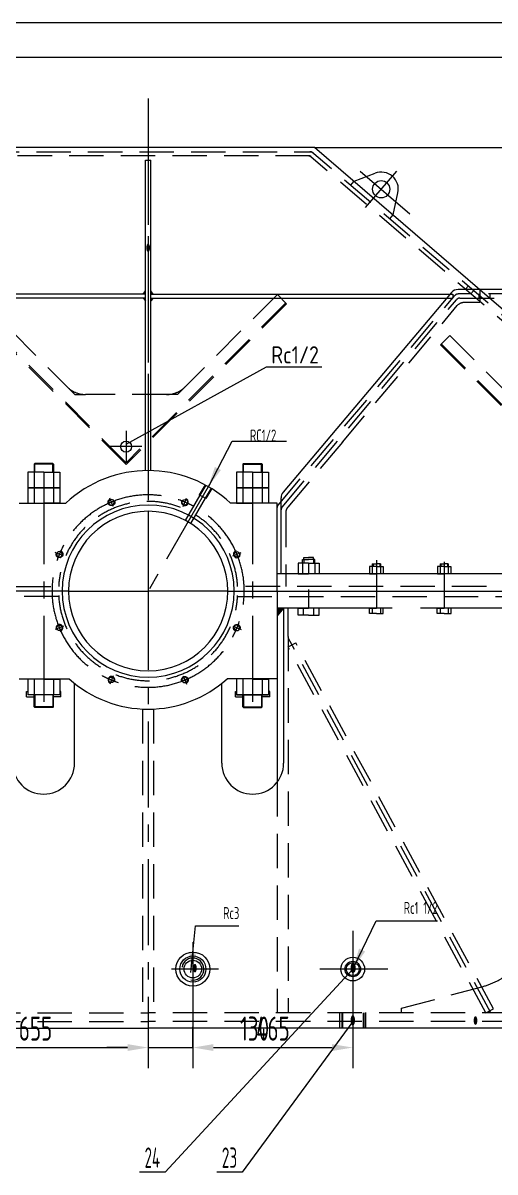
# Model space of a CAD drawing. Header units: millimetres. Extents: x -775 to 7625, y -1726 to 4444.
# Drawn here: x 3326 to 4699, y 1106 to 4444 of the extents above; entities that cross this region are included whole.
import ezdxf
from ezdxf.enums import TextEntityAlignment as Align

# ---------------------------------------------------------------- set-up
doc = ezdxf.new("R2010")
doc.units = ezdxf.units.MM
doc.header["$LTSCALE"] = 200
doc.linetypes.add('F', pattern=[0.75, 0.5, -0.25])
doc.linetypes.add('G', pattern=[2, 1.25, -0.25, 0.25, -0.25])
for name, color, linetype in [('01', 7, 'Continuous'), ('02', 1, 'Continuous'), ('04', 2, 'F'), ('05', 4, 'G'), ('08', 1, 'Continuous'), ('10', 1, 'Continuous'), ('11', 3, 'Continuous')]:
    doc.layers.add(name, color=color, linetype=linetype)
doc.styles.add('HZLIB', font='TXT', dxfattribs={"width": 0.8, "bigfont": 'hztxt.shx'})
doc.styles.get("Standard").update_dxf_attribs({"font": 'isocp', "width": 0.707, "bigfont": 'intecad.shx'})
doc.dimstyles.new('INTE', dxfattribs={"dimscale": 20, "dimtxt": 3.5, "dimasz": 3, "dimexe": 3, "dimexo": 0, "dimgap": 1, "dimtad": 1, "dimdsep": 46, "dimtxsty": 'Standard', "dimcen": 0, "dimclrd": 1, "dimclre": 1, "dimclrt": 3, "dimaunit": 1, "dimadec": 0, "dimazin": 0, "dimtfac": 1, "dimtmove": 0, "dimatfit": 0, "dimfxl": 1, "dimarcsym": 0})
doc.dimstyles.new('inte_lin_lin5', dxfattribs={"dimscale": 20, "dimtxt": 3.5, "dimasz": 3, "dimexe": 3, "dimexo": 0, "dimgap": 1, "dimtad": 1, "dimdec": 3, "dimdsep": 46, "dimtxsty": 'Standard', "dimblk2": 'inte_dim_blk', "dimsah": 1, "dimcen": 0, "dimse2": 1, "dimclrd": 1, "dimclre": 1, "dimclrt": 3, "dimaunit": 1, "dimadec": 0, "dimazin": 0, "dimtfac": 1, "dimtdec": 3, "dimtmove": 0, "dimatfit": 3, "dimfxl": 1, "dimarcsym": 0})

# ---------------------------------------------------------------- blocks, each defined once
blk = doc.blocks.new('*D12')
at = {"layer": '08', "color": 1, "lineweight": -2}
for p, q in [((4174, 4082.8), (6244.2, 4082.8)), ((6184.2, 4022.8), (6184.2, 2853.8)), ((5988.6, 2793.8), (6244.2, 2793.8))]:
    blk.add_line(p, q, dxfattribs=at)
at = {"layer": '08', "color": 1}
for points in [[(6174.2, 4022.8), (6194.2, 4022.8), (6184.2, 4082.8)], [(6174.2, 2853.8), (6194.2, 2853.8), (6184.2, 2793.8)]]:
    blk.add_solid(points, dxfattribs=at)
at = {"layer": 'Defpoints', "color": 0}
for p in [(4174, 4082.8), (5988.6, 2793.8), (6184.2, 2793.8)]:
    blk.add_point(p, dxfattribs=at)
at = {"layer": '08', "color": 3, "insert": (6129.2, 3438.3), "char_height": 70, "attachment_point": 5, "rotation": 90}
blk.add_mtext('1290', dxfattribs=at)
blk = doc.blocks.new('*D13')
at = {"layer": '08', "color": 1, "lineweight": -2}
for p, q in [((3690, 1524), (3690, 1407.8)), ((3820, 1467.8), (3820, 1527.8)), ((3630, 1467.8), (3570, 1467.8)), ((3690, 1467.8), (3820, 1467.8)), ((3880, 1467.8), (4059.2, 1467.8))]:
    blk.add_line(p, q, dxfattribs=at)
at = {"layer": '08', "color": 1}
for points in [[(3630, 1477.8), (3630, 1457.8), (3690, 1467.8)], [(3880, 1477.8), (3880, 1457.8), (3820, 1467.8)]]:
    blk.add_solid(points, dxfattribs=at)
at = {"layer": 'Defpoints', "color": 0}
for p in [(3690, 1524), (3820, 1467.8), (3820, 1467.8)]:
    blk.add_point(p, dxfattribs=at)
at = {"layer": '08', "color": 3, "insert": (3999.6, 1522.8), "char_height": 70, "attachment_point": 5}
blk.add_mtext('130', dxfattribs=at)
blk = doc.blocks.new('*D14')
at = {"layer": '08', "color": 1, "lineweight": -2}
for p, q in [((3035, 1635.1), (3035, 1407.8)), ((3690, 1513), (3690, 1407.8)), ((3095, 1467.8), (3630, 1467.8))]:
    blk.add_line(p, q, dxfattribs=at)
at = {"layer": '08', "color": 1}
for points in [[(3095, 1477.8), (3095, 1457.8), (3035, 1467.8)], [(3630, 1477.8), (3630, 1457.8), (3690, 1467.8)]]:
    blk.add_solid(points, dxfattribs=at)
at = {"layer": 'Defpoints', "color": 0}
for p in [(3035, 1635.1), (3690, 1513), (3690, 1467.8)]:
    blk.add_point(p, dxfattribs=at)
at = {"layer": '08', "color": 3, "insert": (3362.5, 1522.8), "char_height": 70, "attachment_point": 5}
blk.add_mtext('655', dxfattribs=at)
blk = doc.blocks.new('*D15')
at = {"layer": '08', "color": 1, "lineweight": -2}
for p, q in [((3820, 1601.2), (3820, 1407.8)), ((4285, 1594.6), (4285, 1407.8)), ((3880, 1467.8), (4225, 1467.8))]:
    blk.add_line(p, q, dxfattribs=at)
at = {"layer": '08', "color": 1}
for points in [[(3880, 1477.8), (3880, 1457.8), (3820, 1467.8)], [(4225, 1477.8), (4225, 1457.8), (4285, 1467.8)]]:
    blk.add_solid(points, dxfattribs=at)
at = {"layer": 'Defpoints', "color": 0}
for p in [(3820, 1601.2), (4285, 1594.6), (4285, 1467.8)]:
    blk.add_point(p, dxfattribs=at)
at = {"layer": '08', "color": 3, "insert": (4052.5, 1522.8), "char_height": 70, "attachment_point": 5}
blk.add_mtext('465', dxfattribs=at)
blk = doc.blocks.new('inte_dim_blk')
at = {"layer": '08', "color": 0}
blk.add_line((0, 0), (-2.5, 0), dxfattribs=at)
blk = doc.blocks.new('*U9', base_point=(13655.4, 3506))
at = {"layer": '01'}
blk.add_circle((13655.4, 3506), 25.6, dxfattribs=at)
at = {"layer": '02'}
blk.add_arc((13655.4, 3506), 32, 260, 170, dxfattribs=at)
blk = doc.blocks.new('*U8', base_point=(13169.7, 2728.2))
at = {"layer": '01'}
blk.add_circle((13169.7, 2728.2), 8, dxfattribs=at)
at = {"layer": '02'}
blk.add_arc((13169.7, 2728.2), 10, 260, 170, dxfattribs=at)
at = {"layer": '05'}
for p, q in [((13169.7, 2741.2), (13169.7, 2715.2)), ((13182.7, 2728.2), (13156.7, 2728.2))]:
    blk.add_line(p, q, dxfattribs=at)
blk = doc.blocks.new('*U11', base_point=(13169.7, 2728.2))
at = {"layer": '01'}
blk.add_circle((13169.7, 2728.2), 8, dxfattribs=at)
at = {"layer": '02'}
blk.add_arc((13169.7, 2728.2), 10, 260, 170, dxfattribs=at)
at = {"layer": '05'}
for p, q in [((13169.7, 2741.2), (13169.7, 2715.2)), ((13182.7, 2728.2), (13156.7, 2728.2))]:
    blk.add_line(p, q, dxfattribs=at)
blk = doc.blocks.new('*U39')
at = {"layer": '01'}
blk.add_lwpolyline([(415, 292), (25, 292)], dxfattribs=at)
at = {"layer": '02'}
blk.add_lwpolyline([(420, 297), (0, 297)], dxfattribs=at)

msp = doc.modelspace()

# ---------------------------------------------------------------- hatches: boundary and pattern name
at = {"layer": '02', "linetype": 'Continuous'}
for points in [[(3682.518, 3656.688), (3682.518, 3665.551), (3675.401, 3656.688)], [(3697.518, 3656.688), (3697.518, 3665.551), (3704.634, 3656.688)], [(4065.018, 2722.28), (4084.018, 2743.819), (4065.018, 2743.819), (4065.018, 2737.819)]]:
    msp.add_hatch(color=1, dxfattribs=at).paths.add_polyline_path(points)
at = {"layer": '10'}
for points in [[(3682.518, 3644.688), (3675.773, 3644.688), (3682.518, 3636.596)], [(3697.518, 3644.688), (3704.262, 3644.688), (3697.518, 3636.596)]]:
    msp.add_hatch(color=256, dxfattribs=at).paths.add_polyline_path(points)

# ---------------------------------------------------------------- linework, layer by layer
for p, q in [((3458.268, 2793.819), (2462.918, 2793.819)), ((3458.268, 2793.819), (2462.918, 2793.819)), ((3921.768, 2793.819), (4917.118, 2793.819)), ((3921.768, 2793.819), (4917.118, 2793.819))]:
    msp.add_line(p, q)
at = {"layer": '01', "color": 7, "linetype": 'Continuous'}
for p, q in [((3206.018, 4082.819), (4174.018, 4082.819)), ((4174.018, 4082.819), (4654.389, 3669.819)), ((4288.655, 3984.259), (4349.878, 4007.602)), ((4402.396, 3886.47), (4416.293, 3950.501)), ((5545.618, 3669.819), (4654.389, 3669.819)), ((3386.518, 3138.819), (3339.738, 3138.819)), ((3339.738, 3138.819), (3339.738, 3093.819)), ((3360.518, 3164.819), (3358.518, 3162.819)), ((3358.518, 3162.819), (3358.518, 3138.819)), ((3414.518, 3162.819), (3358.518, 3162.819)), ((3358.518, 3138.819), (3358.518, 3093.819)), ((3412.518, 3164.819), (3360.518, 3164.819)), ((3386.518, 3139.87), (3386.518, 3092.767)), ((3386.518, 3138.819), (3433.298, 3138.819)), ((3414.518, 3162.819), (3412.518, 3164.819)), ((3414.518, 3162.819), (3414.518, 3138.819)), ((3414.518, 3138.819), (3414.518, 3093.819)), ((3433.298, 3138.819), (3433.298, 3093.819)), ((3993.518, 3138.819), (3946.738, 3138.819)), ((3946.738, 3138.819), (3946.738, 3093.819)), ((3965.518, 3162.819), (3967.518, 3164.819)), ((3965.518, 3162.819), (3965.518, 3138.819)), ((3965.518, 3162.819), (4021.518, 3162.819)), ((3965.518, 3138.819), (3965.518, 3093.819)), ((3967.518, 3164.819), (4019.518, 3164.819)), ((3993.518, 3139.87), (3993.518, 3092.767)), ((3993.518, 3138.819), (4040.298, 3138.819)), ((4019.518, 3164.819), (4021.518, 3162.819)), ((4021.518, 3162.819), (4021.518, 3138.819)), ((4021.518, 3138.819), (4021.518, 3093.819)), ((4040.298, 3138.819), (4040.298, 3093.819)), ((3339.738, 3093.819), (3386.518, 3093.819)), ((3339.738, 3093.819), (3339.738, 3048.819)), ((3386.518, 3093.819), (3339.738, 3093.819)), ((3358.518, 3093.819), (3358.518, 3048.819)), ((3386.518, 3094.87), (3386.518, 3047.767)), ((3433.298, 3093.819), (3386.518, 3093.819)), ((3386.518, 3093.819), (3433.298, 3093.819)), ((3414.518, 3093.819), (3414.518, 3048.819)), ((3433.298, 3093.819), (3433.298, 3048.819)), ((3946.738, 3093.819), (3993.518, 3093.819)), ((3946.738, 3093.819), (3946.738, 3048.819)), ((3993.518, 3093.819), (3946.738, 3093.819)), ((3965.518, 3093.819), (3965.518, 3048.819)), ((3993.518, 3094.87), (3993.518, 3047.767)), ((4040.298, 3093.819), (3993.518, 3093.819)), ((3993.518, 3093.819), (4040.298, 3093.819)), ((4021.518, 3093.819), (4021.518, 3048.819)), ((4040.298, 3093.819), (4040.298, 3048.819)), ((3339.738, 3048.819), (3386.518, 3048.819)), ((3433.298, 3048.819), (3386.518, 3048.819)), ((3946.738, 3048.819), (3993.518, 3048.819)), ((4040.298, 3048.819), (3993.518, 3048.819)), ((4065.018, 2793.819), (4065.018, 3048.819)), ((4138.618, 2874.819), (4138.618, 2885.672)), ((4174.618, 2874.819), (4174.618, 2885.672)), ((4065.018, 2793.819), (4065.018, 2238.63)), ((3339.738, 2537.767), (3339.738, 2492.767)), ((3386.518, 2537.767), (3339.738, 2537.767)), ((3358.518, 2537.767), (3358.518, 2492.767)), ((3386.518, 2538.819), (3386.518, 2491.715)), ((3386.518, 2537.767), (3433.298, 2537.767)), ((3414.518, 2537.767), (3414.518, 2492.767)), ((3433.298, 2537.767), (3433.298, 2492.767)), ((3946.738, 2537.767), (3946.738, 2492.767)), ((3965.518, 2537.767), (3965.518, 2492.767)), ((3993.518, 2538.819), (3993.518, 2491.715)), ((3993.518, 2537.767), (4040.298, 2537.767)), ((4021.518, 2537.767), (4021.518, 2492.767)), ((4040.298, 2537.767), (4040.298, 2492.767)), ((3433.298, 2492.767), (3339.738, 2492.767)), ((3358.518, 2457.593), (3358.518, 2492.767)), ((3414.518, 2457.593), (3414.518, 2492.767)), ((4040.298, 2492.767), (3946.738, 2492.767)), ((3946.738, 2492.767), (4040.298, 2492.767)), ((3965.518, 2457.593), (3965.518, 2492.767)), ((4021.518, 2457.593), (4021.518, 2492.767)), ((3360.518, 2455.593), (3358.518, 2457.593)), ((3414.518, 2457.593), (3358.518, 2457.593)), ((3412.518, 2455.593), (3360.518, 2455.593)), ((3414.518, 2457.593), (3412.518, 2455.593)), ((3965.518, 2457.593), (3967.518, 2455.593)), ((3965.518, 2457.593), (4021.518, 2457.593)), ((3967.518, 2455.593), (4019.518, 2455.593)), ((4019.518, 2455.593), (4021.518, 2457.593)), ((2318.418, 1523.819), (3690.018, 1523.819)), ((5061.618, 1523.819), (3690.018, 1523.819))]:
    msp.add_line(p, q, dxfattribs=at)
at = {"layer": '01'}
for p, q in [((3682.518, 3143.819), (3682.518, 4045.819)), ((3682.518, 4045.819), (3697.518, 4045.819)), ((3697.518, 3143.819), (3697.518, 4045.819)), ((3682.518, 3656.688), (2811.399, 3656.688)), ((3682.518, 3644.688), (2821.532, 3644.688)), ((3697.518, 3656.688), (4568.636, 3656.688)), ((3697.518, 3644.688), (4558.503, 3644.688)), ((4572.232, 3660.948), (4082.416, 3080.868)), ((4654.389, 3669.819), (4591.334, 3669.819)), ((3315.018, 3048.819), (3450.278, 3048.819)), ((4065.018, 3048.819), (3929.757, 3048.819)), ((4076.518, 2843.819), (4076.518, 3064.739)), ((4156.618, 2874.819), (4126.223, 2874.819)), ((4126.223, 2874.819), (4126.223, 2843.819)), ((4138.618, 2885.672), (4156.618, 2885.672)), ((4138.618, 2874.819), (4138.618, 2843.819)), ((4142.618, 2885.672), (4142.618, 2891.672)), ((4142.618, 2891.672), (4156.618, 2891.672)), ((4170.618, 2891.672), (4156.618, 2891.672)), ((4174.618, 2885.672), (4156.618, 2885.672)), ((4156.618, 2874.819), (4187.013, 2874.819)), ((4170.618, 2885.672), (4170.618, 2891.672)), ((4174.618, 2874.819), (4174.618, 2843.819)), ((4187.013, 2874.819), (4187.013, 2843.819)), ((4341.618, 2872.638), (4353.618, 2872.638)), ((4341.618, 2872.638), (4341.618, 2843.819)), ((4365.618, 2872.638), (4353.618, 2872.638)), ((4365.618, 2872.638), (4365.618, 2843.819)), ((4538.618, 2872.638), (4550.618, 2872.638)), ((4538.618, 2872.638), (4538.618, 2843.819)), ((4562.618, 2872.638), (4550.618, 2872.638)), ((4562.618, 2872.638), (4562.618, 2843.819)), ((4823.418, 2843.819), (4064.518, 2843.819)), ((4126.223, 2843.819), (4156.618, 2843.819)), ((4187.013, 2843.819), (4156.618, 2843.819)), ((4353.618, 2865.319), (4333.843, 2865.319)), ((4333.843, 2865.319), (4333.843, 2843.819)), ((4333.843, 2843.819), (4353.618, 2843.819)), ((4353.618, 2865.319), (4373.393, 2865.319)), ((4373.393, 2843.819), (4353.618, 2843.819)), ((4373.393, 2865.319), (4373.393, 2843.819)), ((4550.618, 2865.319), (4530.843, 2865.319)), ((4530.843, 2865.319), (4530.843, 2843.819)), ((4530.843, 2843.819), (4550.618, 2843.819)), ((4550.618, 2865.319), (4570.393, 2865.319)), ((4570.393, 2843.819), (4550.618, 2843.819)), ((4570.393, 2865.319), (4570.393, 2843.819)), ((4065.018, 2793.819), (4065.018, 2737.819)), ((4399.458, 2743.819), (4065.018, 2743.819)), ((4084.018, 2743.819), (4065.018, 2722.28)), ((4084.018, 2743.819), (4084.018, 2293.938)), ((4097.018, 2661.553), (4097.018, 2743.819)), ((4126.223, 2743.819), (4156.618, 2743.819)), ((4126.223, 2723.819), (4126.223, 2743.819)), ((4141.418, 2723.819), (4141.418, 2743.819)), ((4187.013, 2743.819), (4156.618, 2743.819)), ((4171.818, 2723.819), (4171.818, 2743.819)), ((4187.013, 2723.819), (4187.013, 2743.819)), ((4333.628, 2743.819), (4353.618, 2743.819)), ((4333.628, 2728.819), (4333.628, 2743.819)), ((4341.618, 2743.819), (4341.618, 2728.819)), ((4373.608, 2743.819), (4353.618, 2743.819)), ((4365.618, 2743.819), (4365.618, 2728.819)), ((4373.608, 2728.819), (4373.608, 2743.819)), ((4823.418, 2743.819), (4482.191, 2743.819)), ((4530.628, 2743.819), (4550.618, 2743.819)), ((4530.628, 2728.819), (4530.628, 2743.819)), ((4538.618, 2743.819), (4538.618, 2728.819)), ((4570.608, 2743.819), (4550.618, 2743.819)), ((4562.618, 2743.819), (4562.618, 2728.819)), ((4570.608, 2728.819), (4570.608, 2743.819)), ((4156.618, 2723.819), (4126.223, 2723.819)), ((4156.618, 2723.819), (4187.013, 2723.819)), ((4353.618, 2728.819), (4333.628, 2728.819)), ((4353.618, 2728.819), (4373.608, 2728.819)), ((4550.618, 2728.819), (4530.628, 2728.819)), ((4550.618, 2728.819), (4570.608, 2728.819)), ((3315.018, 2538.819), (3460.618, 2538.819)), ((4065.018, 2538.819), (3919.417, 2538.819)), ((3476.018, 2293.938), (3476.018, 2525.726)), ((3904.018, 2293.938), (3904.018, 2525.726)), ((3336.518, 2486.615), (3336.518, 2501.637)), ((3336.518, 2501.637), (3339.738, 2501.637)), ((3336.518, 2486.615), (3358.518, 2486.615)), ((3436.518, 2486.615), (3414.518, 2486.615)), ((3436.518, 2501.637), (3433.298, 2501.637)), ((3436.518, 2486.615), (3436.518, 2501.637)), ((3943.518, 2486.615), (3943.518, 2501.637)), ((3943.518, 2501.637), (3946.738, 2501.637)), ((3943.518, 2486.615), (3965.518, 2486.615)), ((4043.518, 2486.615), (4021.518, 2486.615)), ((4043.518, 2501.637), (4040.298, 2501.637)), ((4043.518, 2486.615), (4043.518, 2501.637))]:
    msp.add_line(p, q, dxfattribs=at)
at = {"layer": '01', "color": 7, "linetype": 'Continuous'}
for centre, radius in [((4367.621, 3961.064), 25), ((3626.018, 3213.319), 16)]:
    msp.add_circle(centre, radius, dxfattribs=at)
at = {"layer": '01'}
for centre, radius in [((3820.017, 1695.819), 49.442), ((3820.017, 1695.819), 38), ((4284.92, 1695.819), 34.421), ((4285.017, 1695.819), 22.5)]:
    msp.add_circle(centre, radius, dxfattribs=at)
at = {"layer": '01', "color": 7, "linetype": 'Continuous'}
for centre, radius, start, end in [((4367.621, 3961.064), 49.805, 347.755248, 110.870092), ((3690.018, 2793.819), 350, 46.766765, 133.233235)]:
    msp.add_arc(centre, radius, start, end, dxfattribs=at)
at = {"layer": '01'}
for centre, radius, start, end in [((4591.334, 3644.819), 25, 90, 139.822455), ((4101.518, 3064.739), 25, 139.822455, 180), ((3690.018, 2793.819), 250, 90, 180), ((3690.018, 2793.819), 250, 0, 90), ((3690.018, 2793.819), 231.75, 90, 180), ((3690.018, 2793.819), 231.75, 0, 90), ((3690.018, 2793.819), 250, 180, 270), ((3690.018, 2793.819), 231.75, 180, 270), ((3690.018, 2793.819), 250, 270, 0), ((3690.018, 2793.819), 231.75, 270, 0), ((3690.018, 2793.819), 343, 228.025301, 270), ((3690.018, 2793.819), 343, 270, 311.974699), ((3386.018, 2293.938), 90, 180, 0), ((3994.018, 2293.938), 90, 180, 0)]:
    msp.add_arc(centre, radius, start, end, dxfattribs=at)
at = {"layer": '02', "color": 1, "linetype": 'Continuous'}
for p, q in [((3675.401, 3656.688), (3682.518, 3665.551)), ((3675.773, 3644.688), (3682.518, 3636.596)), ((3704.634, 3656.688), (3697.518, 3665.551)), ((3704.262, 3644.688), (3697.518, 3636.596)), ((3360.218, 3138.819), (3360.218, 3164.519)), ((3412.818, 3138.819), (3412.818, 3164.519)), ((3967.218, 3138.819), (3967.218, 3164.519)), ((4019.818, 3138.819), (4019.818, 3164.519)), ((4142.218, 2885.672), (4142.218, 2874.819)), ((4171.018, 2885.672), (4171.018, 2874.819)), ((3360.218, 2492.767), (3360.218, 2455.893)), ((3412.818, 2492.767), (3412.818, 2455.893)), ((3967.218, 2492.767), (3967.218, 2455.893)), ((4019.818, 2492.767), (4019.818, 2455.893))]:
    msp.add_line(p, q, dxfattribs=at)
at = {"layer": '02'}
for p, q in [((4344.018, 2872.638), (4344.018, 2865.319)), ((4363.218, 2872.638), (4363.218, 2865.319)), ((4541.018, 2872.638), (4541.018, 2865.319)), ((4560.218, 2872.638), (4560.218, 2865.319)), ((4285.017, 1695.819), (3739.356, 1106.248)), ((4285.017, 1543.819), (3963.686, 1106.248)), ((3739.356, 1106.248), (3664.956, 1106.248)), ((3963.686, 1106.248), (3889.286, 1106.248))]:
    msp.add_line(p, q, dxfattribs=at)
msp.add_circle((4285.017, 1695.819), 19, dxfattribs=at)
at = {"layer": '04', "color": 2, "linetype": 'F'}
for p, q in [((3215.037, 4069.819), (4164.998, 4069.819)), ((4160.618, 4057.819), (3219.418, 4057.819)), ((4160.618, 4057.819), (4164.379, 4054.251)), ((5350.564, 3039.164), (4164.379, 4054.251)), ((5362.564, 3044.321), (4164.998, 4069.819)), ((4278.333, 3972.254), (4288.655, 3984.259)), ((4392.264, 3874.684), (4402.396, 3886.47)), ((4620.338, 3679.903), (4612.512, 3670.757)), ((3186.197, 3655.379), (3454.558, 3387.018)), ((4065.838, 3655.379), (3797.477, 3387.018)), ((4065.838, 3655.379), (4092.708, 3628.509)), ((4067.585, 3043.153), (4581.865, 3652.206)), ((4079.571, 3037.975), (4586.362, 3640.189)), ((4575.518, 3656.688), (4575.518, 3644.688)), ((5529.516, 3656.819), (4591.798, 3656.819)), ((4596.309, 3644.819), (5525.214, 3644.819)), ((4636.289, 3666.244), (4628.467, 3657.104)), ((4651.018, 3656.819), (4651.018, 3644.819)), ((4654.389, 3669.819), (4654.389, 3631.819)), ((4683.018, 3656.819), (4683.018, 3644.819)), ((3626.018, 3161.819), (3159.327, 3628.509)), ((3626.018, 3166.768), (3161.802, 3630.984)), ((4090.233, 3630.984), (3626.018, 3166.768)), ((4092.708, 3628.509), (3626.018, 3161.819)), ((4254.818, 3226.029), (4588.817, 3622.916)), ((4654.389, 3631.819), (4607.945, 3631.819)), ((4566.797, 3536.379), (4539.927, 3509.509)), ((4539.927, 3509.509), (5006.617, 3042.819)), ((4542.402, 3511.984), (5006.617, 3047.769)), ((4566.797, 3536.379), (4835.158, 3268.018)), ((3454.558, 3387.018), (3476.818, 3364.758)), ((3797.477, 3387.018), (3775.217, 3364.758)), ((3476.818, 3364.758), (3508.298, 3364.758)), ((3743.737, 3364.758), (3508.298, 3364.758)), ((3775.217, 3364.758), (3743.737, 3364.758)), ((4254.818, 3226.029), (4095.889, 3037.176)), ((3855.724, 3102.83), (3838.793, 3073.506)), ((3857.629, 3101.73), (3840.698, 3072.406)), ((3872.871, 3092.93), (3855.941, 3063.606)), ((3874.776, 3091.83), (3857.846, 3062.506)), ((4076.518, 3035.319), (4080.571, 3039.164)), ((4076.518, 3035.319), (4076.518, 3029.732)), ((4076.518, 2843.819), (4076.518, 3029.604)), ((4090.018, 3021.079), (4090.018, 2806.819)), ((2556.618, 2806.819), (3429.842, 2806.819)), ((4823.418, 2806.819), (3950.193, 2806.819)), ((4686.018, 1568.819), (4097.018, 2657.824)), ((4426.518, 1581.819), (4663.957, 1645.44)), ((2318.418, 1568.819), (3690.018, 1568.819)), ((5061.618, 1568.819), (3690.018, 1568.819)), ((4426.518, 1568.819), (4426.518, 1581.819)), ((2318.418, 1543.819), (3690.018, 1543.819)), ((5061.618, 1543.819), (3690.018, 1543.819))]:
    msp.add_line(p, q, dxfattribs=at)
at = {"layer": '04'}
for p, q in [((4558.503, 3644.688), (4575.518, 3644.688)), ((4568.636, 3656.688), (4575.518, 3656.688)), ((4654.389, 3669.819), (5379.018, 3046.819)), ((3840.525, 3072.506), (3798.011, 2998.869)), ((3857.846, 3062.506), (3838.793, 3073.506)), ((3856.114, 3063.506), (3813.599, 2989.869)), ((3430.009, 2777.819), (2492.685, 2777.819)), ((3950.026, 2777.819), (4887.35, 2777.819)), ((4097.018, 2661.553), (4097.018, 1568.819)), ((4097.018, 2631.374), (4119.049, 2643.189)), ((4693.865, 1580.634), (4119.049, 2643.189)), ((4671.834, 1568.819), (4097.018, 2631.374)), ((3674.018, 2450.819), (3674.018, 1568.819)), ((3706.018, 2450.819), (3706.018, 1568.819)), ((4065.018, 2238.63), (4065.018, 1568.819)), ((4247.017, 1523.819), (4247.017, 1569.417)), ((4253.017, 1568.819), (4253.017, 1523.819)), ((4255.017, 1568.819), (4255.017, 1523.819)), ((4315.017, 1568.819), (4315.017, 1523.819)), ((4317.017, 1568.819), (4317.017, 1523.819)), ((4323.017, 1523.819), (4323.017, 1569.417)), ((4671.834, 1568.819), (4693.865, 1580.634))]:
    msp.add_line(p, q, dxfattribs=at)
at = {"layer": '04', "color": 2, "linetype": 'F'}
for centre, radius, start, end in [((4155.433, 4044.819), 13, 46.514236, 90), ((4160.219, 4056.819), 13, 46.514236, 90), ((4591.798, 3643.819), 13, 90, 139.822455), ((4591.798, 3643.819), 13, 90, 139.822455), ((4596.309, 3631.819), 13, 90, 139.917814), ((4607.945, 3606.819), 25, 90, 139.917814), ((3508.298, 3440.758), 76, 225, 270), ((3743.737, 3440.758), 76, 270, 315), ((4077.518, 3034.766), 13, 139.822455, 180), ((4089.518, 3029.604), 13, 139.917814, 180), ((4115.018, 3021.079), 25, 139.917814, 180)]:
    msp.add_arc(centre, radius, start, end, dxfattribs=at)
at = {"layer": '04'}
for centre, radius, start, end in [((3690.018, 2793.819), 260.5, 2.860478, 177.139522), ((3690.018, 2793.819), 260.5, 182.860478, 357.139522), ((4611.417, 1841.523), 203, 285, 330)]:
    msp.add_arc(centre, radius, start, end, dxfattribs=at)
at = {"layer": '05'}
for p, q in [((3690.018, 4225.016), (3690.018, 2727.936)), ((3690.018, 4107.987), (3690.018, 2727.936)), ((4306.324, 4013.765), (4450.551, 3889.765)), ((4322.422, 3908.493), (4412.82, 4013.636)), ((3626.018, 3259.319), (3626.018, 3167.319)), ((3672.018, 3213.319), (3580.018, 3213.319)), ((3868.61, 3103.149), (3690.018, 2793.819)), ((4156.618, 2875.87), (4156.618, 2842.767)), ((4353.618, 2883.896), (4353.618, 2743.819)), ((4550.618, 2878.887), (4550.618, 2743.819)), ((3458.268, 2793.819), (3690.018, 2793.819)), ((3921.768, 2793.819), (3690.018, 2793.819)), ((4156.618, 2798.651), (4156.618, 2743.819)), ((4156.618, 2798.651), (4156.618, 2756.987)), ((4156.618, 2798.651), (4156.618, 2756.987))]:
    msp.add_line(p, q, dxfattribs=at)
at = {"layer": '05', "color": 4, "linetype": 'G'}
for p, q in [((3386.518, 3122.039), (3386.518, 2439.351)), ((3993.518, 3122.039), (3993.518, 2439.351)), ((3690.018, 2815.387), (3690.018, 1524.019)), ((3690.018, 2815.387), (3690.018, 1524.019)), ((4285.017, 1807.277), (4285.017, 1523.819)), ((3820.017, 1773.666), (3820.017, 1593.311)), ((3894.615, 1695.819), (3757.557, 1695.819)), ((4386.985, 1695.819), (4189.572, 1695.819))]:
    msp.add_line(p, q, dxfattribs=at)
at = {"layer": '05'}
for start, end in [(90, 180), (0, 90), (180, 270), (270, 0)]:
    msp.add_arc((3690.018, 2793.819), 279.5, start, end, dxfattribs=at)
at = {"layer": '08', "color": 1}
for p, q in [((3626.018, 3220.819), (4034.086, 3444.962)), ((4034.086, 3444.962), (4194.66, 3444.962))]:
    msp.add_line(p, q, dxfattribs=at)

# ---------------------------------------------------------------- block references
at = {"layer": '01'}
msp.add_blockref('*U9', (3820.017, 1695.819), dxfattribs=at)
at = {"layer": '04', "xscale": 20, "yscale": 20, "zscale": 20}
msp.add_blockref('*U39', (-775.444, -1495.954), dxfattribs=at)
at = {"layer": '05', "xscale": -1}
for name, p, rotation in [('*U11', (3583.16, 3051.795), 112.4999999998409), ('*U11', (3432.041, 2900.676), 157.5000000001591), ('*U8', (3947.994, 2686.961), 337.4999999999266), ('*U8', (3796.875, 2535.842), 292.5000000000734)]:
    msp.add_blockref(name, p, dxfattribs=dict(at, rotation=rotation))
at = {"layer": '05'}
for name, p, rotation in [('*U11', (3796.875, 3051.795), 247.500000000159), ('*U11', (3947.994, 2900.676), 202.499999999841), ('*U8', (3432.041, 2686.961), 22.50000000007342), ('*U8', (3583.16, 2535.842), 67.49999999992659)]:
    msp.add_blockref(name, p, dxfattribs=dict(at, rotation=rotation))

# ---------------------------------------------------------------- texts
at = {"layer": '02', "width": 0.605172}
for height, p, p2 in [(20, (3684.018, 3778.461), (3696.018, 3778.461)), (20, (3820.086, 1685.819), (3832.086, 1685.819)), (24, (4277.817, 1683.819), (4292.217, 1683.819)), (20, (4282.278, 1685.819), (4294.278, 1685.819)), (24, (4277.817, 1531.819), (4292.217, 1531.819)), (20, (4635.806, 1533.819), (4647.806, 1533.819))]:
    msp.add_text('●', height=height, dxfattribs=at).set_placement(p, p2, align=Align.FIT)
at = {"layer": '02', "color": 3, "char_height": 35, "attachment_point": 7}
for s, insert in [('Rc3', (3908.001, 1840.984)), ('Rc1 1/2', (4433.096, 1856.003))]:
    msp.add_mtext(s, dxfattribs=dict(at, insert=insert))
at = {"layer": '05', "color": 3, "insert": (3986.019, 3228.271), "char_height": 35, "attachment_point": 7}
msp.add_mtext('RC1/2', dxfattribs=at)
at = {"layer": '08', "color": 3, "insert": (4117.239, 3479.962), "char_height": 50, "attachment_point": 5, "style": 'HZLIB'}
msp.add_mtext('Rc1/2', dxfattribs=at)
at = {"layer": '11'}
for s, width, p, p2 in [('24', 0.556706, (3679.836, 1118.248), (3724.476, 1118.248)), ('23', 0.581958, (3904.166, 1118.248), (3948.806, 1118.248))]:
    msp.add_text(s, height=59.397, dxfattribs=dict(at, width=width)).set_placement(p, p2, align=Align.FIT)

# ---------------------------------------------------------------- dimensions: what is measured, and where the dimension line sits
at = {"layer": '08'}
dim = msp.add_linear_dim(base=(6184.159, 2793.819), p1=(4174.018, 4082.819), p2=(5988.618, 2793.819), angle=90, text='1290', dimstyle='INTE', dxfattribs=at)
dim.commit()
dim.dimension.update_dxf_attribs({"geometry": '*D12', "text_midpoint": (6129.153, 3438.319)})
for base, p1, p2, picture, middle in [((3690.018, 1467.769), (3035.017, 1635.1), (3690.018, 1513.008), '*D14', (3362.517, 1522.769)), ((4285.017, 1467.769), (3820.017, 1601.189), (4285.017, 1594.572), '*D15', (4052.517, 1522.769)), ((3820.017, 1467.769), (3690.018, 1524.019), (3820.017, 1467.769), '*D13', (3999.629, 1522.769))]:
    dim = msp.add_linear_dim(base=base, p1=p1, p2=p2, dimstyle='INTE', dxfattribs=at)
    dim.commit()
    dim.dimension.update_dxf_attribs({"geometry": picture, "text_midpoint": middle})

# ---------------------------------------------------------------- leaders
at = {"layer": '02', "annotation_type": 0, "has_hookline": 1, "hookline_direction": 0}
for points, text_width in [([(4285.964, 1697.028), (4353.096, 1836.003), (4413.096, 1836.003)], 97.992), ([(3814.017, 1685.819), (3828.001, 1820.984), (3888.001, 1820.984)], 45.566)]:
    msp.add_leader(points, dimstyle='inte_lin_lin5', override={"dimpost": '', "dimse2": 0, "dimtmove": 1, "dimatfit": 0}, dxfattribs=dict(at, text_width=text_width))
at = {"layer": '05', "annotation_type": 0, "has_hookline": 1, "hookline_direction": 0, "text_width": 78.196}
msp.add_leader([(3865.018, 3096.928), (3933.967, 3228.994), (3993.967, 3228.994)], dimstyle='INTE', dxfattribs=at)

doc.saveas('drawing.dxf')
